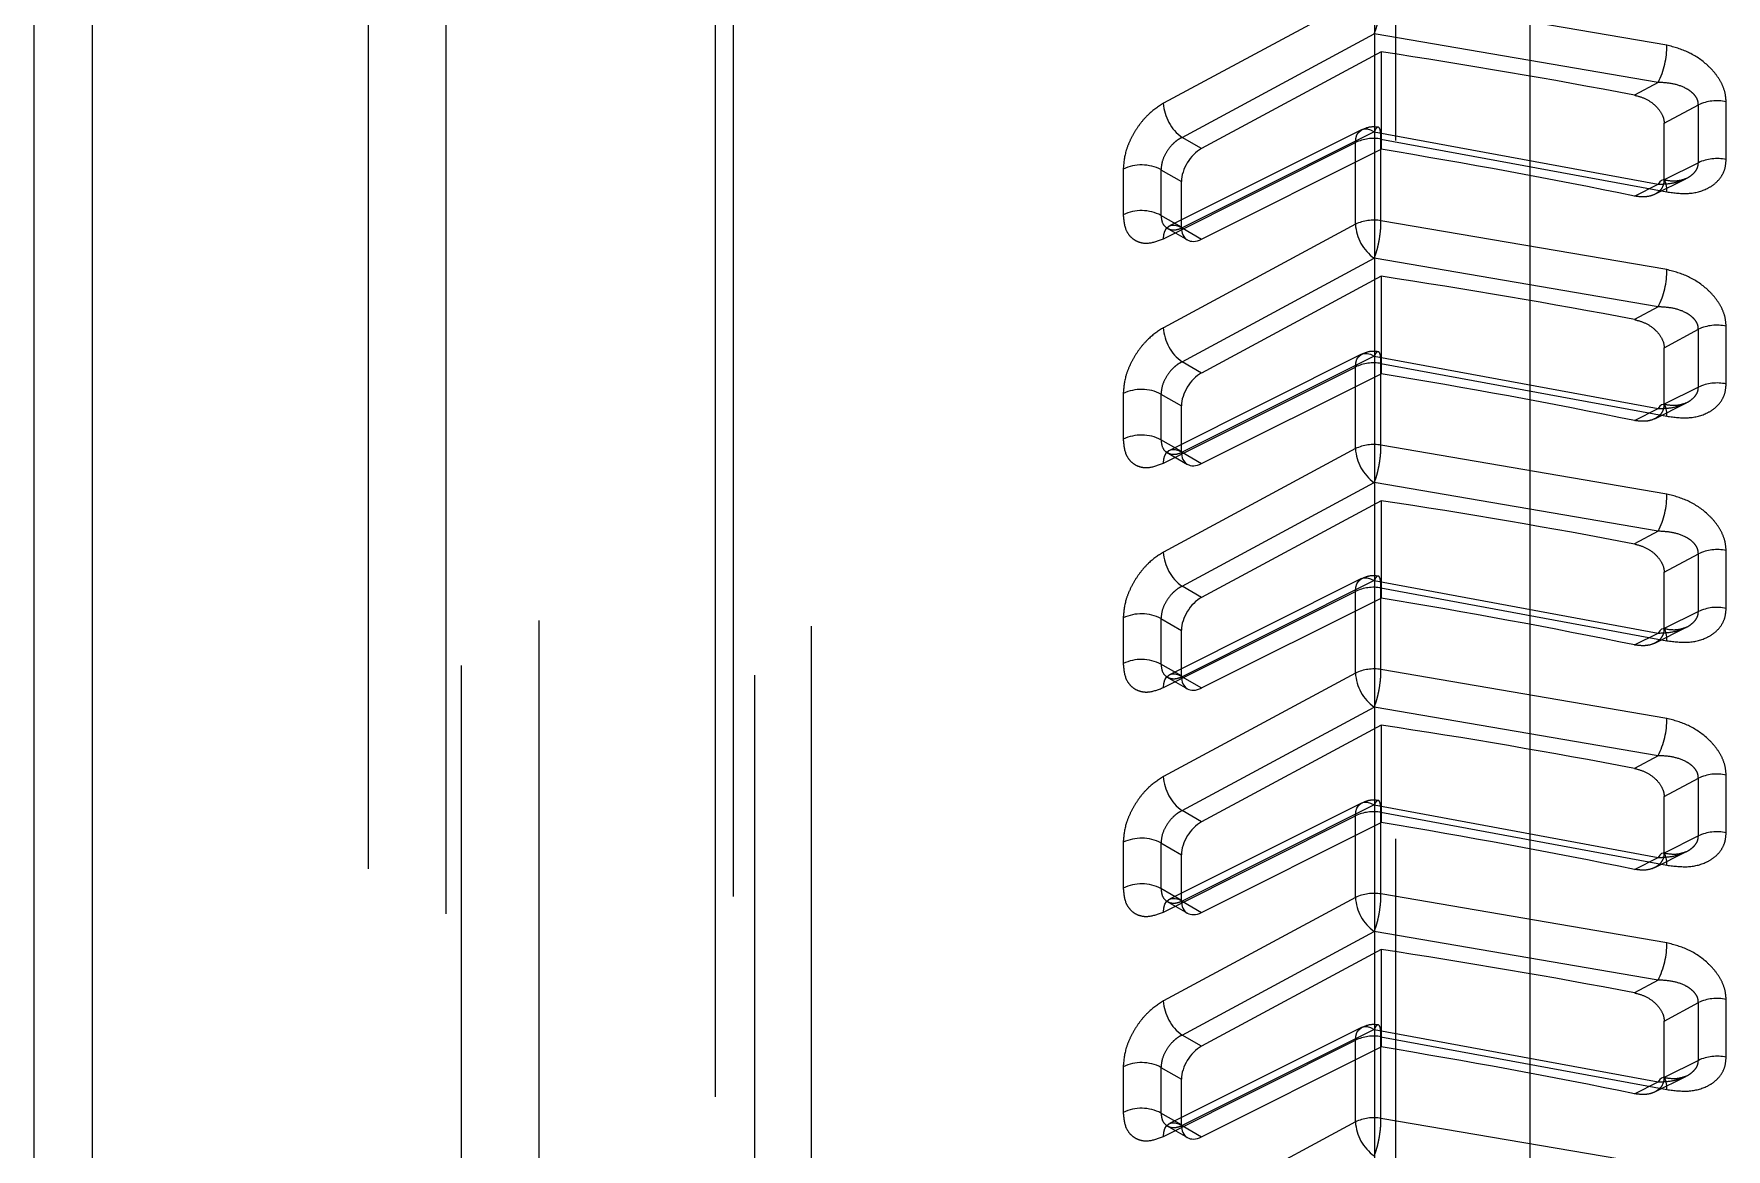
# Model space of a CAD drawing. Header units: millimetres. Extents: x 108 to 5832, y 144 to 4056.
# Drawn here: x 4082.81 to 4113.6, y 3378.24 to 3398.53 of the extents above; entities that cross this region are included whole.
import ezdxf

# ---------------------------------------------------------------- set-up
doc = ezdxf.new("R2010")
doc.units = ezdxf.units.MM
doc.header["$LTSCALE"] = 20
doc.linetypes.add('HIDDEN', pattern=[1.905, 1.27, -0.635])

msp = doc.modelspace()

# ---------------------------------------------------------------- linework, layer by layer
at = {"color": 1, "linetype": 'HIDDEN', "lineweight": 18}
for p, q in [((4107.208, 3185.074), (4107.208, 3707.66)), ((4110.036, 3185.074), (4110.036, 3707.66)), ((4107.208, 3154.05), (4107.208, 3676.637)), ((4110.036, 3154.05), (4110.036, 3676.637)), ((4088.893, 3446.833), (4088.893, 3324.352)), ((4092.005, 3324.352), (4092.005, 3446.833)), ((4090.308, 3446.016), (4090.308, 3323.535)), ((4090.591, 3323.535), (4090.591, 3446.016)), ((4095.54, 3306.635), (4095.54, 3426.674)), ((4096.956, 3425.852), (4096.956, 3305.818)), ((4083.88, 3273.94), (4083.88, 3425.49)), ((4095.921, 3424.96), (4095.921, 3303.395)), ((4095.214, 3302.987), (4095.214, 3424.552)), ((4107.583, 3421.984), (4107.583, 3311.443)), ((4112.522, 3398.32), (4107.32, 3399.209)), ((4106.855, 3399.145), (4103.361, 3397.262)), ((4103.701, 3396.643), (4107.196, 3398.526)), ((4112.364, 3397.643), (4107.196, 3398.526)), ((4107.321, 3398.198), (4104.056, 3396.438)), ((4107.321, 3398.198), (4107.321, 3396.426)), ((4112.364, 3397.643), (4111.933, 3397.41)), ((4112.471, 3396.898), (4113.094, 3397.233)), ((4113.094, 3396.182), (4113.094, 3397.233)), ((4113.599, 3396.239), (4113.599, 3397.29)), ((4106.966, 3396.78), (4103.471, 3395.031)), ((4107.196, 3396.745), (4103.701, 3394.996)), ((4107.196, 3396.745), (4112.364, 3395.79)), ((4112.471, 3395.87), (4112.471, 3396.898)), ((4103.361, 3394.798), (4106.855, 3396.548)), ((4104.056, 3396.438), (4103.701, 3396.643)), ((4104.056, 3394.791), (4107.321, 3396.426)), ((4106.855, 3395.062), (4106.855, 3396.548)), ((4107.32, 3396.612), (4112.522, 3395.65)), ((4107.32, 3395.127), (4107.32, 3396.612)), ((4113.094, 3396.182), (4112.471, 3395.87)), ((4102.629, 3396.065), (4102.629, 3395.235)), ((4103.317, 3396.055), (4103.69, 3395.84)), ((4103.317, 3396.055), (4103.317, 3395.224)), ((4103.69, 3395.009), (4103.69, 3395.84)), ((4112.3, 3395.607), (4112.867, 3395.891)), ((4111.933, 3395.574), (4112.364, 3395.79)), ((4103.69, 3395.009), (4103.317, 3395.224)), ((4106.855, 3395.062), (4103.361, 3393.179)), ((4103.419, 3394.996), (4103.799, 3394.777)), ((4103.448, 3395.006), (4103.432, 3394.989)), ((4103.701, 3394.996), (4104.056, 3394.791)), ((4112.522, 3394.237), (4107.32, 3395.127)), ((4103.701, 3392.56), (4107.196, 3394.443)), ((4112.364, 3393.56), (4107.196, 3394.443)), ((4107.321, 3394.115), (4104.056, 3392.355)), ((4107.321, 3394.115), (4107.321, 3392.343)), ((4112.364, 3393.56), (4111.933, 3393.327)), ((4112.471, 3392.815), (4113.094, 3393.151)), ((4113.094, 3392.099), (4113.094, 3393.151)), ((4113.599, 3392.156), (4113.599, 3393.207)), ((4112.471, 3391.787), (4112.471, 3392.815)), ((4103.361, 3390.716), (4106.855, 3392.465)), ((4106.966, 3392.698), (4103.471, 3390.948)), ((4107.196, 3392.662), (4103.701, 3390.913)), ((4104.056, 3392.355), (4103.701, 3392.56)), ((4106.855, 3390.98), (4106.855, 3392.465)), ((4107.196, 3392.662), (4112.364, 3391.707)), ((4107.32, 3392.529), (4112.522, 3391.568)), ((4107.32, 3391.044), (4107.32, 3392.529)), ((4104.056, 3390.708), (4107.321, 3392.343)), ((4102.629, 3391.983), (4102.629, 3391.152)), ((4103.317, 3391.972), (4103.69, 3391.757)), ((4103.317, 3391.972), (4103.317, 3391.141)), ((4112.3, 3391.524), (4112.867, 3391.808)), ((4113.094, 3392.099), (4112.471, 3391.787)), ((4103.69, 3390.926), (4103.69, 3391.757)), ((4111.933, 3391.491), (4112.364, 3391.707)), ((4103.69, 3390.926), (4103.317, 3391.141)), ((4106.855, 3390.98), (4103.361, 3389.096)), ((4103.419, 3390.914), (4103.799, 3390.694)), ((4103.448, 3390.923), (4103.432, 3390.906)), ((4103.701, 3390.913), (4104.056, 3390.708)), ((4112.522, 3390.154), (4107.32, 3391.044)), ((4103.701, 3388.477), (4107.196, 3390.361)), ((4112.364, 3389.477), (4107.196, 3390.361)), ((4107.321, 3390.033), (4104.056, 3388.273)), ((4107.321, 3390.033), (4107.321, 3388.261)), ((4112.364, 3389.477), (4111.933, 3389.245)), ((4112.471, 3388.732), (4113.094, 3389.068)), ((4113.094, 3388.016), (4113.094, 3389.068)), ((4113.599, 3388.073), (4113.599, 3389.125)), ((4112.471, 3387.705), (4112.471, 3388.732)), ((4106.966, 3388.615), (4103.471, 3386.865)), ((4107.196, 3388.58), (4103.701, 3386.83)), ((4104.056, 3388.273), (4103.701, 3388.477)), ((4107.196, 3388.58), (4112.364, 3387.624)), ((4107.32, 3388.447), (4112.522, 3387.485)), ((4107.32, 3386.961), (4107.32, 3388.447)), ((4103.361, 3386.633), (4106.855, 3388.382)), ((4104.056, 3386.626), (4107.321, 3388.261)), ((4106.855, 3386.897), (4106.855, 3388.382)), ((4102.629, 3387.9), (4102.629, 3387.069)), ((4103.317, 3387.889), (4103.69, 3387.674)), ((4103.317, 3387.889), (4103.317, 3387.059)), ((4113.094, 3388.016), (4112.471, 3387.705)), ((4103.69, 3386.844), (4103.69, 3387.674)), ((4111.933, 3387.408), (4112.364, 3387.624)), ((4112.3, 3387.441), (4112.867, 3387.725)), ((4103.69, 3386.844), (4103.317, 3387.059)), ((4106.855, 3386.897), (4103.361, 3385.014)), ((4112.522, 3386.072), (4107.32, 3386.961)), ((4103.419, 3386.831), (4103.799, 3386.612)), ((4103.448, 3386.84), (4103.432, 3386.824)), ((4103.701, 3386.83), (4104.056, 3386.626)), ((4103.701, 3384.395), (4107.196, 3386.278)), ((4112.364, 3385.394), (4107.196, 3386.278)), ((4107.321, 3385.95), (4104.056, 3384.19)), ((4107.321, 3385.95), (4107.321, 3384.178)), ((4112.364, 3385.394), (4111.933, 3385.162)), ((4113.599, 3383.99), (4113.599, 3385.042)), ((4112.471, 3384.65), (4113.094, 3384.985)), ((4113.094, 3383.934), (4113.094, 3384.985)), ((4106.966, 3384.532), (4103.471, 3382.783)), ((4107.196, 3384.497), (4103.701, 3382.747)), ((4107.196, 3384.497), (4112.364, 3383.541)), ((4112.471, 3383.622), (4112.471, 3384.65)), ((4103.361, 3382.55), (4106.855, 3384.3)), ((4104.056, 3384.19), (4103.701, 3384.395)), ((4104.056, 3382.543), (4107.321, 3384.178)), ((4106.855, 3382.814), (4106.855, 3384.3)), ((4107.32, 3384.364), (4112.522, 3383.402)), ((4107.32, 3382.879), (4107.32, 3384.364)), ((4102.629, 3383.817), (4102.629, 3382.987)), ((4103.317, 3383.807), (4103.69, 3383.592)), ((4103.317, 3383.807), (4103.317, 3382.976)), ((4113.094, 3383.934), (4112.471, 3383.622)), ((4103.69, 3382.761), (4103.69, 3383.592)), ((4111.933, 3383.325), (4112.364, 3383.541)), ((4112.3, 3383.359), (4112.867, 3383.643)), ((4103.69, 3382.761), (4103.317, 3382.976)), ((4112.522, 3381.989), (4107.32, 3382.879)), ((4106.855, 3382.814), (4103.361, 3380.931)), ((4103.419, 3382.748), (4103.799, 3382.529)), ((4103.448, 3382.758), (4103.432, 3382.741)), ((4103.701, 3382.747), (4104.056, 3382.543)), ((4103.701, 3380.312), (4107.196, 3382.195)), ((4112.364, 3381.312), (4107.196, 3382.195)), ((4107.321, 3381.867), (4104.056, 3380.107)), ((4107.321, 3381.867), (4107.321, 3380.095)), ((4112.364, 3381.312), (4111.933, 3381.079)), ((4112.471, 3380.567), (4113.094, 3380.902)), ((4113.094, 3379.851), (4113.094, 3380.902)), ((4113.599, 3379.908), (4113.599, 3380.959)), ((4106.966, 3380.45), (4103.471, 3378.7)), ((4107.196, 3380.414), (4103.701, 3378.665)), ((4107.196, 3380.414), (4112.364, 3379.459)), ((4112.471, 3379.539), (4112.471, 3380.567)), ((4103.361, 3378.467), (4106.855, 3380.217)), ((4104.056, 3380.107), (4103.701, 3380.312)), ((4106.855, 3378.732), (4106.855, 3380.217)), ((4107.32, 3380.281), (4112.522, 3379.32)), ((4107.32, 3378.796), (4107.32, 3380.281)), ((4104.056, 3378.46), (4107.321, 3380.095)), ((4113.094, 3379.851), (4112.471, 3379.539)), ((4102.629, 3379.735), (4102.629, 3378.904)), ((4103.317, 3379.724), (4103.69, 3379.509)), ((4103.317, 3379.724), (4103.317, 3378.893)), ((4103.69, 3378.678), (4103.69, 3379.509)), ((4112.3, 3379.276), (4112.867, 3379.56)), ((4111.933, 3379.243), (4112.364, 3379.459)), ((4103.69, 3378.678), (4103.317, 3378.893)), ((4106.855, 3378.732), (4103.361, 3376.848)), ((4103.419, 3378.665), (4103.799, 3378.446)), ((4103.448, 3378.675), (4103.432, 3378.658)), ((4103.701, 3378.665), (4104.056, 3378.46)), ((4112.522, 3377.906), (4107.32, 3378.796))]:
    msp.add_line(p, q, dxfattribs=at)
at = {"color": 7, "linetype": 'Continuous', "lineweight": 25}
for p, q in [((4082.812, 3427.323), (4082.812, 3273.324)), ((4082.819, 3273.328), (4082.819, 3427.319)), ((4083.873, 3425.486), (4083.873, 3273.936))]:
    msp.add_line(p, q, dxfattribs=at)
at = {"color": 1, "linetype": 'HIDDEN', "lineweight": 18, "flags": 128}
for points in [[(4106.855, 3396.548), (4106.863, 3396.624), (4106.883, 3396.689), (4106.915, 3396.74), (4106.958, 3396.776), (4107.009, 3396.795), (4107.067, 3396.796), (4107.13, 3396.779), (4107.196, 3396.745)], [(4112.522, 3395.65), (4112.519, 3395.724), (4112.511, 3395.785), (4112.496, 3395.83), (4112.477, 3395.858), (4112.453, 3395.868), (4112.426, 3395.86), (4112.395, 3395.833), (4112.364, 3395.79)], [(4103.361, 3394.798), (4103.368, 3394.874), (4103.388, 3394.939), (4103.42, 3394.991), (4103.463, 3395.026), (4103.514, 3395.045), (4103.573, 3395.046), (4103.636, 3395.029), (4103.701, 3394.996)], [(4106.855, 3392.465), (4106.863, 3392.541), (4106.883, 3392.606), (4106.915, 3392.658), (4106.958, 3392.693), (4107.009, 3392.712), (4107.067, 3392.713), (4107.13, 3392.696), (4107.196, 3392.662)], [(4112.522, 3391.568), (4112.519, 3391.641), (4112.511, 3391.702), (4112.496, 3391.747), (4112.477, 3391.775), (4112.453, 3391.785), (4112.426, 3391.777), (4112.395, 3391.75), (4112.364, 3391.707)], [(4103.361, 3390.716), (4103.368, 3390.792), (4103.388, 3390.857), (4103.42, 3390.908), (4103.463, 3390.944), (4103.514, 3390.962), (4103.573, 3390.963), (4103.636, 3390.947), (4103.701, 3390.913)], [(4106.855, 3388.382), (4106.863, 3388.459), (4106.883, 3388.523), (4106.915, 3388.575), (4106.958, 3388.61), (4107.009, 3388.629), (4107.067, 3388.63), (4107.13, 3388.614), (4107.196, 3388.58)], [(4112.522, 3387.485), (4112.519, 3387.559), (4112.511, 3387.619), (4112.496, 3387.664), (4112.477, 3387.693), (4112.453, 3387.703), (4112.426, 3387.694), (4112.395, 3387.668), (4112.364, 3387.624)], [(4103.361, 3386.633), (4103.368, 3386.709), (4103.388, 3386.774), (4103.42, 3386.825), (4103.463, 3386.861), (4103.514, 3386.88), (4103.573, 3386.881), (4103.636, 3386.864), (4103.701, 3386.83)], [(4106.855, 3384.3), (4106.863, 3384.376), (4106.883, 3384.441), (4106.915, 3384.492), (4106.958, 3384.528), (4107.009, 3384.547), (4107.067, 3384.548), (4107.13, 3384.531), (4107.196, 3384.497)], [(4112.522, 3383.402), (4112.519, 3383.476), (4112.511, 3383.536), (4112.496, 3383.582), (4112.477, 3383.61), (4112.453, 3383.62), (4112.426, 3383.612), (4112.395, 3383.585), (4112.364, 3383.541)], [(4103.361, 3382.55), (4103.368, 3382.626), (4103.388, 3382.691), (4103.42, 3382.743), (4103.463, 3382.778), (4103.514, 3382.797), (4103.573, 3382.798), (4103.636, 3382.781), (4103.701, 3382.747)], [(4106.855, 3380.217), (4106.863, 3380.293), (4106.883, 3380.358), (4106.915, 3380.409), (4106.958, 3380.445), (4107.009, 3380.464), (4107.067, 3380.465), (4107.13, 3380.448), (4107.196, 3380.414)], [(4112.522, 3379.32), (4112.519, 3379.393), (4112.511, 3379.454), (4112.496, 3379.499), (4112.477, 3379.527), (4112.453, 3379.537), (4112.426, 3379.529), (4112.395, 3379.502), (4112.364, 3379.459)], [(4103.361, 3378.467), (4103.368, 3378.544), (4103.388, 3378.609), (4103.42, 3378.66), (4103.463, 3378.696), (4103.514, 3378.714), (4103.573, 3378.715), (4103.636, 3378.699), (4103.701, 3378.665)]]:
    msp.add_lwpolyline(points, dxfattribs=at)
at = {"color": 1, "linetype": 'HIDDEN', "lineweight": 18}
for centre, radius, start, end in [((4111.013, 3398.314), 1.509, 333.5763, 0.2207), ((4104.179, 3397.309), 0.82, 183.2838, 234.3607), ((4113.43, 3396.52), 0.789, 77.618, 115.2142), ((4107.19, 3395.841), 0.782, 80.3833, 115.3185), ((4102.963, 3395.367), 0.774, 62.7424, 115.5217), ((4113.43, 3395.468), 0.789, 77.618, 115.2142), ((4102.963, 3394.536), 0.774, 62.7424, 115.5217), ((4107.19, 3394.355), 0.782, 80.3833, 115.3185), ((4107.674, 3395.11), 0.82, 183.3046, 234.3438), ((4111.013, 3394.231), 1.508, 333.5714, 0.2256), ((4104.179, 3393.226), 0.82, 183.2884, 234.3636), ((4113.43, 3392.437), 0.789, 77.618, 115.2142), ((4107.19, 3391.758), 0.782, 80.3833, 115.3185), ((4113.43, 3391.385), 0.789, 77.618, 115.2142), ((4102.963, 3391.284), 0.774, 62.7424, 115.5217), ((4102.963, 3390.453), 0.774, 62.7424, 115.5217), ((4107.19, 3390.273), 0.782, 80.3833, 115.3185), ((4107.674, 3391.027), 0.82, 183.3046, 234.3438), ((4111.013, 3390.149), 1.508, 333.5714, 0.2256), ((4104.179, 3389.143), 0.82, 183.2884, 234.3636), ((4113.43, 3388.354), 0.789, 77.618, 115.2142), ((4107.19, 3387.675), 0.782, 80.3833, 115.3185), ((4102.963, 3387.201), 0.774, 62.7424, 115.5217), ((4113.43, 3387.303), 0.789, 77.618, 115.2142), ((4102.963, 3386.371), 0.774, 62.7424, 115.5217), ((4107.19, 3386.19), 0.782, 80.3833, 115.3185), ((4107.674, 3386.944), 0.82, 183.3046, 234.3438), ((4111.012, 3386.066), 1.509, 333.5807, 0.2199), ((4113.43, 3384.271), 0.789, 77.618, 115.2142), ((4104.179, 3385.061), 0.82, 183.2884, 234.3636), ((4107.19, 3383.593), 0.782, 80.3833, 115.3185), ((4102.963, 3383.119), 0.774, 62.7424, 115.5217), ((4113.43, 3383.22), 0.789, 77.618, 115.2142), ((4102.963, 3382.288), 0.774, 62.7424, 115.5217), ((4107.19, 3382.107), 0.782, 80.3833, 115.3185), ((4107.674, 3382.862), 0.82, 183.3046, 234.3438), ((4111.012, 3381.983), 1.509, 333.5807, 0.2199), ((4104.179, 3380.978), 0.82, 183.2884, 234.3636), ((4113.43, 3380.189), 0.789, 77.618, 115.2142), ((4107.19, 3379.51), 0.782, 80.3833, 115.3185), ((4102.963, 3379.036), 0.774, 62.7424, 115.5217), ((4113.43, 3379.137), 0.789, 77.618, 115.2142), ((4102.963, 3378.205), 0.774, 62.7424, 115.5217), ((4107.19, 3378.025), 0.782, 80.3833, 115.3185), ((4107.674, 3378.779), 0.82, 183.3046, 234.3438)]:
    msp.add_arc(centre, radius, start, end, dxfattribs=at)
for centre, major_axis, ratio, start_param, end_param in [((4086.894, 3354.247), (77.224, 1.188), 0.587275, 1.23158, 1.294068), ((4104.062, 3396.033), (0.271, 0.421), 0.606761, 0.83184, 2.385183), ((4086.894, 3354.388), (77.225, -1.147), 0.567125, 1.249041, 1.311529), ((4104.062, 3395.203), (0.271, 0.421), 0.606761, 2.385183, 3.938526), ((4086.894, 3350.165), (77.224, 1.188), 0.587275, 1.23158, 1.294068), ((4104.062, 3391.951), (0.271, 0.421), 0.606761, 0.83184, 2.385183), ((4086.894, 3350.305), (77.225, -1.147), 0.567125, 1.249041, 1.311529), ((4104.062, 3391.12), (0.271, 0.421), 0.606761, 2.385183, 3.938526), ((4086.894, 3346.082), (77.224, 1.188), 0.587275, 1.23158, 1.294068), ((4104.062, 3387.868), (0.271, 0.421), 0.606761, 0.83184, 2.385183), ((4086.894, 3346.223), (77.225, -1.147), 0.567125, 1.249041, 1.311529), ((4104.062, 3387.037), (0.271, 0.421), 0.606761, 2.385183, 3.938526), ((4086.894, 3341.999), (77.224, 1.188), 0.587275, 1.23158, 1.294068), ((4104.062, 3383.785), (0.271, 0.421), 0.606761, 0.83184, 2.385183), ((4086.894, 3342.14), (77.225, -1.147), 0.567125, 1.249041, 1.311529), ((4104.062, 3382.954), (0.271, 0.421), 0.606761, 2.385183, 3.938526), ((4086.894, 3337.916), (77.224, 1.188), 0.587275, 1.23158, 1.294068), ((4104.062, 3379.702), (0.271, 0.421), 0.606761, 0.83184, 2.385183), ((4086.894, 3338.057), (77.225, -1.147), 0.567125, 1.249041, 1.311529), ((4104.062, 3378.872), (0.271, 0.421), 0.606761, 2.385183, 3.938526)]:
    msp.add_ellipse(centre, major_axis=major_axis, ratio=ratio, start_param=start_param, end_param=end_param, dxfattribs=at)
for points, knots in [([(4107.196, 3398.526), (4107.196, 3398.526), (4107.197, 3398.528), (4107.199, 3398.531), (4107.202, 3398.54), (4107.209, 3398.557), (4107.223, 3398.595), (4107.242, 3398.653), (4107.265, 3398.739), (4107.289, 3398.852), (4107.307, 3398.978), (4107.319, 3399.104), (4107.32, 3399.172), (4107.32, 3399.209)], [0, 0, 0, 0, 0.002994, 0.008183, 0.025073, 0.057528, 0.116931, 0.240472, 0.347853, 0.50041, 0.694062, 0.833159, 1, 1, 1, 1]), ([(4113.599, 3397.29), (4113.595, 3397.348), (4113.586, 3397.465), (4113.514, 3397.641), (4113.405, 3397.808), (4113.216, 3398.007), (4112.919, 3398.211), (4112.654, 3398.284), (4112.522, 3398.32)], [0, 0, 0, 0, 0.124795, 0.25039, 0.3739, 0.500786, 0.750349, 1, 1, 1, 1]), ([(4111.933, 3397.41), (4112, 3397.392), (4112.135, 3397.355), (4112.311, 3397.233), (4112.429, 3397.086), (4112.469, 3396.969), (4112.471, 3396.91), (4112.471, 3396.898)], [0, 0, 0, 0, 0.255118, 0.511038, 0.744363, 0.945965, 1, 1, 1, 1]), ([(4113.094, 3397.233), (4113.092, 3397.26), (4113.087, 3397.316), (4113.041, 3397.397), (4112.968, 3397.473), (4112.835, 3397.558), (4112.629, 3397.629), (4112.454, 3397.638), (4112.364, 3397.643)], [0, 0, 0, 0, 0.1015516, 0.2095457, 0.3277336, 0.4591396, 0.7224025, 1, 1, 1, 1]), ([(4103.361, 3397.262), (4103.268, 3397.201), (4103.126, 3397.108), (4102.955, 3396.917), (4102.839, 3396.751), (4102.745, 3396.573), (4102.654, 3396.337), (4102.639, 3396.172), (4102.629, 3396.065)], [0, 0, 0, 0, 0.23985, 0.369596, 0.500217, 0.629844, 0.760464, 1, 1, 1, 1]), ([(4107.27, 3396.826), (4107.217, 3396.831), (4107.111, 3396.841), (4107.015, 3396.798), (4106.967, 3396.777)], [0, 0, 0, 0, 0.507921, 1, 1, 1, 1]), ([(4107.32, 3396.612), (4107.319, 3396.656), (4107.318, 3396.725), (4107.303, 3396.789), (4107.288, 3396.82), (4107.267, 3396.83), (4107.238, 3396.819), (4107.212, 3396.774), (4107.196, 3396.745)], [0, 0, 0, 0, 0.222809, 0.351387, 0.500171, 0.618746, 0.760453, 1, 1, 1, 1]), ([(4103.701, 3396.643), (4103.67, 3396.625), (4103.612, 3396.593), (4103.517, 3396.51), (4103.418, 3396.388), (4103.334, 3396.22), (4103.323, 3396.109), (4103.317, 3396.055)], [0, 0, 0, 0, 0.15427, 0.28946, 0.50164, 0.757557, 1, 1, 1, 1]), ([(4112.364, 3395.79), (4112.454, 3395.793), (4112.629, 3395.801), (4112.835, 3395.868), (4112.967, 3395.948), (4113.041, 3396.021), (4113.087, 3396.1), (4113.092, 3396.155), (4113.094, 3396.182)], [0, 0, 0, 0, 0.277517, 0.540392, 0.671832, 0.790202, 0.898335, 1, 1, 1, 1]), ([(4112.522, 3395.65), (4112.654, 3395.633), (4112.918, 3395.599), (4113.216, 3395.68), (4113.405, 3395.801), (4113.513, 3395.923), (4113.586, 3396.069), (4113.595, 3396.182), (4113.599, 3396.239)], [0, 0, 0, 0, 0.2495663, 0.4985903, 0.6252958, 0.7489079, 0.8747796, 1, 1, 1, 1]), ([(4112.471, 3395.87), (4112.467, 3395.83), (4112.457, 3395.749), (4112.381, 3395.652), (4112.268, 3395.585), (4112.114, 3395.55), (4111.995, 3395.565), (4111.933, 3395.574)], [0, 0, 0, 0, 0.181665, 0.362992, 0.552265, 0.7629, 1, 1, 1, 1]), ([(4112.867, 3395.891), (4112.808, 3395.871), (4112.683, 3395.83), (4112.537, 3395.854), (4112.459, 3395.867)], [0, 0, 0, 0, 0.467093, 1, 1, 1, 1]), ([(4102.629, 3395.235), (4102.639, 3395.138), (4102.654, 3394.989), (4102.745, 3394.848), (4102.839, 3394.768), (4102.955, 3394.722), (4103.125, 3394.708), (4103.268, 3394.763), (4103.361, 3394.798)], [0, 0, 0, 0, 0.239473, 0.369169, 0.499741, 0.629436, 0.760138, 1, 1, 1, 1]), ([(4103.317, 3395.224), (4103.323, 3395.175), (4103.334, 3395.075), (4103.418, 3394.985), (4103.517, 3394.956), (4103.612, 3394.962), (4103.67, 3394.984), (4103.701, 3394.996)], [0, 0, 0, 0, 0.242318, 0.498262, 0.710525, 0.845675, 1, 1, 1, 1]), ([(4107.196, 3394.443), (4107.196, 3394.444), (4107.197, 3394.445), (4107.199, 3394.449), (4107.202, 3394.457), (4107.209, 3394.475), (4107.223, 3394.512), (4107.242, 3394.57), (4107.265, 3394.657), (4107.289, 3394.769), (4107.307, 3394.895), (4107.319, 3395.021), (4107.32, 3395.089), (4107.32, 3395.127)], [0, 0, 0, 0, 0.0029944, 0.0081832, 0.0250725, 0.0575275, 0.1169295, 0.2404694, 0.3478499, 0.5004055, 0.6940558, 0.8330084, 1, 1, 1, 1]), ([(4113.599, 3393.207), (4113.595, 3393.265), (4113.586, 3393.382), (4113.514, 3393.558), (4113.405, 3393.725), (4113.216, 3393.925), (4112.919, 3394.129), (4112.654, 3394.201), (4112.522, 3394.237)], [0, 0, 0, 0, 0.124795, 0.25039, 0.3739, 0.500786, 0.750349, 1, 1, 1, 1]), ([(4113.094, 3393.151), (4113.092, 3393.178), (4113.087, 3393.234), (4113.041, 3393.315), (4112.968, 3393.39), (4112.835, 3393.476), (4112.629, 3393.546), (4112.454, 3393.555), (4112.364, 3393.56)], [0, 0, 0, 0, 0.1015516, 0.2095457, 0.3277336, 0.4591396, 0.7224025, 1, 1, 1, 1]), ([(4103.361, 3393.179), (4103.268, 3393.119), (4103.126, 3393.025), (4102.955, 3392.834), (4102.839, 3392.668), (4102.745, 3392.49), (4102.654, 3392.254), (4102.639, 3392.089), (4102.629, 3391.983)], [0, 0, 0, 0, 0.2398378, 0.3695861, 0.5002094, 0.6298378, 0.7604599, 1, 1, 1, 1]), ([(4111.933, 3393.327), (4112, 3393.309), (4112.135, 3393.272), (4112.311, 3393.151), (4112.429, 3393.003), (4112.469, 3392.886), (4112.471, 3392.827), (4112.471, 3392.815)], [0, 0, 0, 0, 0.255119, 0.511041, 0.744367, 0.946108, 1, 1, 1, 1]), ([(4107.27, 3392.743), (4107.217, 3392.748), (4107.111, 3392.758), (4107.015, 3392.715), (4106.967, 3392.694)], [0, 0, 0, 0, 0.507921, 1, 1, 1, 1]), ([(4107.32, 3392.529), (4107.319, 3392.573), (4107.318, 3392.643), (4107.303, 3392.706), (4107.288, 3392.737), (4107.267, 3392.747), (4107.238, 3392.736), (4107.212, 3392.691), (4107.196, 3392.662)], [0, 0, 0, 0, 0.222809, 0.351387, 0.500171, 0.618746, 0.760453, 1, 1, 1, 1]), ([(4103.701, 3392.56), (4103.67, 3392.543), (4103.612, 3392.51), (4103.517, 3392.427), (4103.418, 3392.305), (4103.334, 3392.137), (4103.323, 3392.026), (4103.317, 3391.972)], [0, 0, 0, 0, 0.15427, 0.28946, 0.50164, 0.757557, 1, 1, 1, 1]), ([(4112.522, 3391.568), (4112.654, 3391.551), (4112.918, 3391.517), (4113.216, 3391.598), (4113.405, 3391.718), (4113.513, 3391.84), (4113.586, 3391.987), (4113.595, 3392.1), (4113.599, 3392.156)], [0, 0, 0, 0, 0.2495663, 0.4985903, 0.6252958, 0.7489079, 0.8747796, 1, 1, 1, 1]), ([(4112.364, 3391.707), (4112.454, 3391.711), (4112.629, 3391.718), (4112.835, 3391.785), (4112.967, 3391.866), (4113.041, 3391.938), (4113.087, 3392.017), (4113.092, 3392.072), (4113.094, 3392.099)], [0, 0, 0, 0, 0.277517, 0.540392, 0.671832, 0.790202, 0.898335, 1, 1, 1, 1]), ([(4112.867, 3391.808), (4112.808, 3391.789), (4112.683, 3391.747), (4112.537, 3391.772), (4112.459, 3391.785)], [0, 0, 0, 0, 0.467093, 1, 1, 1, 1]), ([(4112.471, 3391.787), (4112.467, 3391.747), (4112.457, 3391.666), (4112.381, 3391.57), (4112.268, 3391.502), (4112.114, 3391.467), (4111.995, 3391.483), (4111.933, 3391.491)], [0, 0, 0, 0, 0.181545, 0.363017, 0.552215, 0.762873, 1, 1, 1, 1]), ([(4102.629, 3391.152), (4102.639, 3391.055), (4102.654, 3390.907), (4102.745, 3390.765), (4102.839, 3390.685), (4102.955, 3390.639), (4103.125, 3390.625), (4103.268, 3390.68), (4103.361, 3390.716)], [0, 0, 0, 0, 0.239547, 0.369173, 0.499744, 0.629439, 0.760139, 1, 1, 1, 1]), ([(4103.317, 3391.141), (4103.323, 3391.093), (4103.334, 3390.992), (4103.418, 3390.902), (4103.517, 3390.873), (4103.612, 3390.879), (4103.67, 3390.901), (4103.701, 3390.913)], [0, 0, 0, 0, 0.242318, 0.498262, 0.710525, 0.845675, 1, 1, 1, 1]), ([(4107.196, 3390.361), (4107.196, 3390.361), (4107.197, 3390.362), (4107.199, 3390.366), (4107.202, 3390.374), (4107.209, 3390.392), (4107.223, 3390.429), (4107.242, 3390.488), (4107.265, 3390.574), (4107.289, 3390.686), (4107.307, 3390.812), (4107.319, 3390.938), (4107.32, 3391.007), (4107.32, 3391.044)], [0, 0, 0, 0, 0.0029944, 0.0081832, 0.0250725, 0.0575275, 0.1169295, 0.2404694, 0.3478499, 0.5004055, 0.6940558, 0.8330084, 1, 1, 1, 1]), ([(4113.599, 3389.125), (4113.595, 3389.183), (4113.586, 3389.299), (4113.514, 3389.475), (4113.405, 3389.643), (4113.216, 3389.842), (4112.919, 3390.046), (4112.654, 3390.118), (4112.522, 3390.154)], [0, 0, 0, 0, 0.124859, 0.250447, 0.373951, 0.500779, 0.750363, 1, 1, 1, 1]), ([(4113.094, 3389.068), (4113.092, 3389.095), (4113.087, 3389.151), (4113.041, 3389.232), (4112.968, 3389.308), (4112.835, 3389.393), (4112.629, 3389.464), (4112.454, 3389.473), (4112.364, 3389.477)], [0, 0, 0, 0, 0.101661, 0.209642, 0.327815, 0.459205, 0.722436, 1, 1, 1, 1]), ([(4103.361, 3389.096), (4103.268, 3389.036), (4103.126, 3388.943), (4102.955, 3388.751), (4102.839, 3388.586), (4102.745, 3388.407), (4102.654, 3388.172), (4102.639, 3388.007), (4102.629, 3387.9)], [0, 0, 0, 0, 0.2398378, 0.3695861, 0.5002094, 0.6298378, 0.7604599, 1, 1, 1, 1]), ([(4111.933, 3389.245), (4112, 3389.226), (4112.135, 3389.189), (4112.311, 3389.068), (4112.429, 3388.92), (4112.469, 3388.803), (4112.471, 3388.745), (4112.471, 3388.732)], [0, 0, 0, 0, 0.255119, 0.511041, 0.744367, 0.946108, 1, 1, 1, 1]), ([(4103.701, 3388.477), (4103.67, 3388.46), (4103.612, 3388.427), (4103.517, 3388.344), (4103.418, 3388.223), (4103.334, 3388.054), (4103.323, 3387.943), (4103.317, 3387.889)], [0, 0, 0, 0, 0.15427, 0.28946, 0.50164, 0.757557, 1, 1, 1, 1]), ([(4107.27, 3388.66), (4107.217, 3388.665), (4107.111, 3388.675), (4107.015, 3388.633), (4106.967, 3388.612)], [0, 0, 0, 0, 0.507921, 1, 1, 1, 1]), ([(4107.32, 3388.447), (4107.319, 3388.491), (4107.318, 3388.56), (4107.303, 3388.623), (4107.288, 3388.655), (4107.267, 3388.665), (4107.238, 3388.654), (4107.212, 3388.608), (4107.196, 3388.58)], [0, 0, 0, 0, 0.222809, 0.351387, 0.500171, 0.618746, 0.760453, 1, 1, 1, 1]), ([(4112.364, 3387.624), (4112.454, 3387.628), (4112.629, 3387.635), (4112.835, 3387.702), (4112.967, 3387.783), (4113.041, 3387.856), (4113.087, 3387.934), (4113.092, 3387.99), (4113.094, 3388.016)], [0, 0, 0, 0, 0.277517, 0.540392, 0.671832, 0.790202, 0.898335, 1, 1, 1, 1]), ([(4112.522, 3387.485), (4112.654, 3387.468), (4112.918, 3387.434), (4113.216, 3387.515), (4113.405, 3387.636), (4113.513, 3387.758), (4113.586, 3387.904), (4113.595, 3388.017), (4113.599, 3388.073)], [0, 0, 0, 0, 0.2495663, 0.4985903, 0.6252958, 0.7489079, 0.8747796, 1, 1, 1, 1]), ([(4112.471, 3387.705), (4112.467, 3387.664), (4112.457, 3387.583), (4112.381, 3387.487), (4112.268, 3387.419), (4112.114, 3387.385), (4111.995, 3387.4), (4111.933, 3387.408)], [0, 0, 0, 0, 0.181545, 0.363017, 0.552215, 0.762873, 1, 1, 1, 1]), ([(4112.867, 3387.725), (4112.808, 3387.706), (4112.683, 3387.664), (4112.537, 3387.689), (4112.459, 3387.702)], [0, 0, 0, 0, 0.467093, 1, 1, 1, 1]), ([(4102.629, 3387.069), (4102.639, 3386.973), (4102.654, 3386.824), (4102.745, 3386.682), (4102.839, 3386.602), (4102.955, 3386.557), (4103.125, 3386.542), (4103.268, 3386.597), (4103.361, 3386.633)], [0, 0, 0, 0, 0.239542, 0.369166, 0.499734, 0.629426, 0.76016, 1, 1, 1, 1]), ([(4103.317, 3387.059), (4103.323, 3387.01), (4103.334, 3386.909), (4103.418, 3386.82), (4103.517, 3386.79), (4103.612, 3386.796), (4103.67, 3386.818), (4103.701, 3386.83)], [0, 0, 0, 0, 0.242318, 0.498262, 0.710525, 0.845675, 1, 1, 1, 1]), ([(4107.196, 3386.278), (4107.196, 3386.278), (4107.197, 3386.28), (4107.199, 3386.283), (4107.202, 3386.292), (4107.209, 3386.309), (4107.223, 3386.347), (4107.242, 3386.405), (4107.265, 3386.491), (4107.289, 3386.603), (4107.307, 3386.729), (4107.319, 3386.856), (4107.32, 3386.924), (4107.32, 3386.961)], [0, 0, 0, 0, 0.002994, 0.008181, 0.025076, 0.057531, 0.116933, 0.240472, 0.347852, 0.500407, 0.694057, 0.833009, 1, 1, 1, 1]), ([(4113.599, 3385.042), (4113.595, 3385.1), (4113.586, 3385.216), (4113.514, 3385.393), (4113.405, 3385.56), (4113.216, 3385.759), (4112.919, 3385.963), (4112.654, 3386.036), (4112.522, 3386.072)], [0, 0, 0, 0, 0.124859, 0.250447, 0.373951, 0.500779, 0.750363, 1, 1, 1, 1]), ([(4113.094, 3384.985), (4113.092, 3385.012), (4113.087, 3385.068), (4113.041, 3385.149), (4112.968, 3385.225), (4112.835, 3385.31), (4112.629, 3385.381), (4112.454, 3385.39), (4112.364, 3385.394)], [0, 0, 0, 0, 0.1016625, 0.2096449, 0.32782, 0.4592119, 0.7224464, 1, 1, 1, 1]), ([(4111.933, 3385.162), (4112, 3385.144), (4112.135, 3385.107), (4112.311, 3384.985), (4112.429, 3384.838), (4112.469, 3384.72), (4112.471, 3384.662), (4112.471, 3384.65)], [0, 0, 0, 0, 0.255119, 0.511041, 0.744367, 0.946108, 1, 1, 1, 1]), ([(4103.361, 3385.014), (4103.268, 3384.953), (4103.126, 3384.86), (4102.955, 3384.669), (4102.839, 3384.503), (4102.745, 3384.325), (4102.654, 3384.089), (4102.639, 3383.924), (4102.629, 3383.817)], [0, 0, 0, 0, 0.2398378, 0.3695861, 0.5002094, 0.6298378, 0.7604599, 1, 1, 1, 1]), ([(4107.27, 3384.578), (4107.217, 3384.583), (4107.111, 3384.593), (4107.015, 3384.55), (4106.967, 3384.529)], [0, 0, 0, 0, 0.507921, 1, 1, 1, 1]), ([(4107.32, 3384.364), (4107.319, 3384.408), (4107.318, 3384.477), (4107.303, 3384.541), (4107.288, 3384.572), (4107.267, 3384.582), (4107.238, 3384.571), (4107.212, 3384.526), (4107.196, 3384.497)], [0, 0, 0, 0, 0.222809, 0.351387, 0.500171, 0.618746, 0.760453, 1, 1, 1, 1]), ([(4103.701, 3384.395), (4103.67, 3384.377), (4103.612, 3384.345), (4103.517, 3384.262), (4103.418, 3384.14), (4103.334, 3383.972), (4103.323, 3383.861), (4103.317, 3383.807)], [0, 0, 0, 0, 0.15427, 0.28946, 0.50164, 0.757557, 1, 1, 1, 1]), ([(4112.364, 3383.541), (4112.454, 3383.545), (4112.629, 3383.553), (4112.835, 3383.62), (4112.967, 3383.7), (4113.041, 3383.773), (4113.087, 3383.852), (4113.092, 3383.907), (4113.094, 3383.934)], [0, 0, 0, 0, 0.277517, 0.540392, 0.671832, 0.790202, 0.898335, 1, 1, 1, 1]), ([(4112.522, 3383.402), (4112.654, 3383.385), (4112.918, 3383.351), (4113.216, 3383.432), (4113.405, 3383.553), (4113.513, 3383.675), (4113.586, 3383.821), (4113.595, 3383.934), (4113.599, 3383.99)], [0, 0, 0, 0, 0.2495663, 0.4985903, 0.6252958, 0.7489079, 0.8747796, 1, 1, 1, 1]), ([(4112.471, 3383.622), (4112.467, 3383.581), (4112.457, 3383.5), (4112.381, 3383.404), (4112.268, 3383.337), (4112.114, 3383.302), (4111.995, 3383.317), (4111.933, 3383.325)], [0, 0, 0, 0, 0.181545, 0.363017, 0.552215, 0.762873, 1, 1, 1, 1]), ([(4112.867, 3383.643), (4112.808, 3383.623), (4112.683, 3383.582), (4112.537, 3383.606), (4112.459, 3383.619)], [0, 0, 0, 0, 0.467093, 1, 1, 1, 1]), ([(4102.629, 3382.987), (4102.639, 3382.89), (4102.654, 3382.741), (4102.745, 3382.6), (4102.839, 3382.519), (4102.955, 3382.474), (4103.125, 3382.46), (4103.268, 3382.515), (4103.361, 3382.55)], [0, 0, 0, 0, 0.239542, 0.369166, 0.499734, 0.629426, 0.76016, 1, 1, 1, 1]), ([(4103.317, 3382.976), (4103.323, 3382.927), (4103.334, 3382.827), (4103.418, 3382.737), (4103.517, 3382.708), (4103.612, 3382.714), (4103.67, 3382.736), (4103.701, 3382.747)], [0, 0, 0, 0, 0.242309, 0.498372, 0.710536, 0.845681, 1, 1, 1, 1]), ([(4107.196, 3382.195), (4107.196, 3382.196), (4107.197, 3382.197), (4107.199, 3382.2), (4107.202, 3382.209), (4107.209, 3382.226), (4107.223, 3382.264), (4107.242, 3382.322), (4107.265, 3382.409), (4107.289, 3382.521), (4107.307, 3382.647), (4107.319, 3382.773), (4107.32, 3382.841), (4107.32, 3382.879)], [0, 0, 0, 0, 0.002994, 0.008181, 0.025076, 0.057531, 0.116933, 0.240472, 0.347852, 0.500407, 0.694057, 0.833009, 1, 1, 1, 1]), ([(4113.599, 3380.959), (4113.595, 3381.017), (4113.586, 3381.134), (4113.514, 3381.31), (4113.405, 3381.477), (4113.216, 3381.677), (4112.919, 3381.881), (4112.654, 3381.953), (4112.522, 3381.989)], [0, 0, 0, 0, 0.124859, 0.250447, 0.373951, 0.500779, 0.750363, 1, 1, 1, 1]), ([(4111.933, 3381.079), (4112, 3381.061), (4112.135, 3381.024), (4112.311, 3380.902), (4112.429, 3380.755), (4112.469, 3380.638), (4112.471, 3380.579), (4112.471, 3380.567)], [0, 0, 0, 0, 0.255119, 0.511041, 0.744367, 0.946108, 1, 1, 1, 1]), ([(4113.094, 3380.902), (4113.092, 3380.93), (4113.087, 3380.986), (4113.041, 3381.067), (4112.968, 3381.142), (4112.835, 3381.228), (4112.629, 3381.298), (4112.454, 3381.307), (4112.364, 3381.312)], [0, 0, 0, 0, 0.1016625, 0.2096449, 0.32782, 0.4592119, 0.7224464, 1, 1, 1, 1]), ([(4103.361, 3380.931), (4103.268, 3380.87), (4103.126, 3380.777), (4102.955, 3380.586), (4102.839, 3380.42), (4102.745, 3380.242), (4102.654, 3380.006), (4102.639, 3379.841), (4102.629, 3379.735)], [0, 0, 0, 0, 0.2398378, 0.3695861, 0.5002094, 0.6298378, 0.7604599, 1, 1, 1, 1]), ([(4107.27, 3380.495), (4107.217, 3380.5), (4107.111, 3380.51), (4107.015, 3380.467), (4106.967, 3380.446)], [0, 0, 0, 0, 0.507921, 1, 1, 1, 1]), ([(4107.32, 3380.281), (4107.319, 3380.325), (4107.318, 3380.395), (4107.303, 3380.458), (4107.288, 3380.489), (4107.267, 3380.499), (4107.238, 3380.488), (4107.212, 3380.443), (4107.196, 3380.414)], [0, 0, 0, 0, 0.222818, 0.351402, 0.500192, 0.618773, 0.760412, 1, 1, 1, 1]), ([(4103.701, 3380.312), (4103.67, 3380.295), (4103.612, 3380.262), (4103.517, 3380.179), (4103.418, 3380.057), (4103.334, 3379.889), (4103.323, 3379.778), (4103.317, 3379.724)], [0, 0, 0, 0, 0.15427, 0.28946, 0.50164, 0.757557, 1, 1, 1, 1]), ([(4112.364, 3379.459), (4112.454, 3379.463), (4112.629, 3379.47), (4112.835, 3379.537), (4112.967, 3379.618), (4113.04, 3379.69), (4113.087, 3379.769), (4113.092, 3379.824), (4113.094, 3379.851)], [0, 0, 0, 0, 0.277515, 0.540387, 0.671826, 0.790194, 0.898214, 1, 1, 1, 1]), ([(4112.522, 3379.32), (4112.654, 3379.303), (4112.918, 3379.268), (4113.216, 3379.35), (4113.405, 3379.47), (4113.513, 3379.592), (4113.586, 3379.738), (4113.595, 3379.851), (4113.599, 3379.908)], [0, 0, 0, 0, 0.249565, 0.498588, 0.625293, 0.748905, 0.87471, 1, 1, 1, 1]), ([(4112.471, 3379.539), (4112.467, 3379.499), (4112.457, 3379.418), (4112.381, 3379.321), (4112.268, 3379.254), (4112.114, 3379.219), (4111.995, 3379.235), (4111.933, 3379.243)], [0, 0, 0, 0, 0.181683, 0.363027, 0.552222, 0.762877, 1, 1, 1, 1]), ([(4112.867, 3379.56), (4112.808, 3379.541), (4112.683, 3379.499), (4112.537, 3379.524), (4112.459, 3379.537)], [0, 0, 0, 0, 0.467093, 1, 1, 1, 1]), ([(4102.629, 3378.904), (4102.639, 3378.807), (4102.654, 3378.658), (4102.745, 3378.517), (4102.839, 3378.437), (4102.955, 3378.391), (4103.125, 3378.377), (4103.268, 3378.432), (4103.361, 3378.467)], [0, 0, 0, 0, 0.239542, 0.369166, 0.499734, 0.629426, 0.76016, 1, 1, 1, 1]), ([(4103.317, 3378.893), (4103.323, 3378.845), (4103.334, 3378.744), (4103.418, 3378.654), (4103.517, 3378.625), (4103.612, 3378.631), (4103.67, 3378.653), (4103.701, 3378.665)], [0, 0, 0, 0, 0.242309, 0.498372, 0.710536, 0.845681, 1, 1, 1, 1]), ([(4107.196, 3378.112), (4107.196, 3378.113), (4107.197, 3378.114), (4107.199, 3378.118), (4107.202, 3378.126), (4107.209, 3378.144), (4107.223, 3378.181), (4107.242, 3378.239), (4107.265, 3378.326), (4107.289, 3378.438), (4107.307, 3378.564), (4107.319, 3378.69), (4107.32, 3378.759), (4107.32, 3378.796)], [0, 0, 0, 0, 0.002994, 0.008181, 0.025076, 0.057531, 0.116933, 0.240472, 0.347852, 0.500407, 0.694057, 0.833009, 1, 1, 1, 1])]:
    msp.add_open_spline(points, degree=3, knots=knots, dxfattribs=at)

doc.saveas('drawing.dxf')
